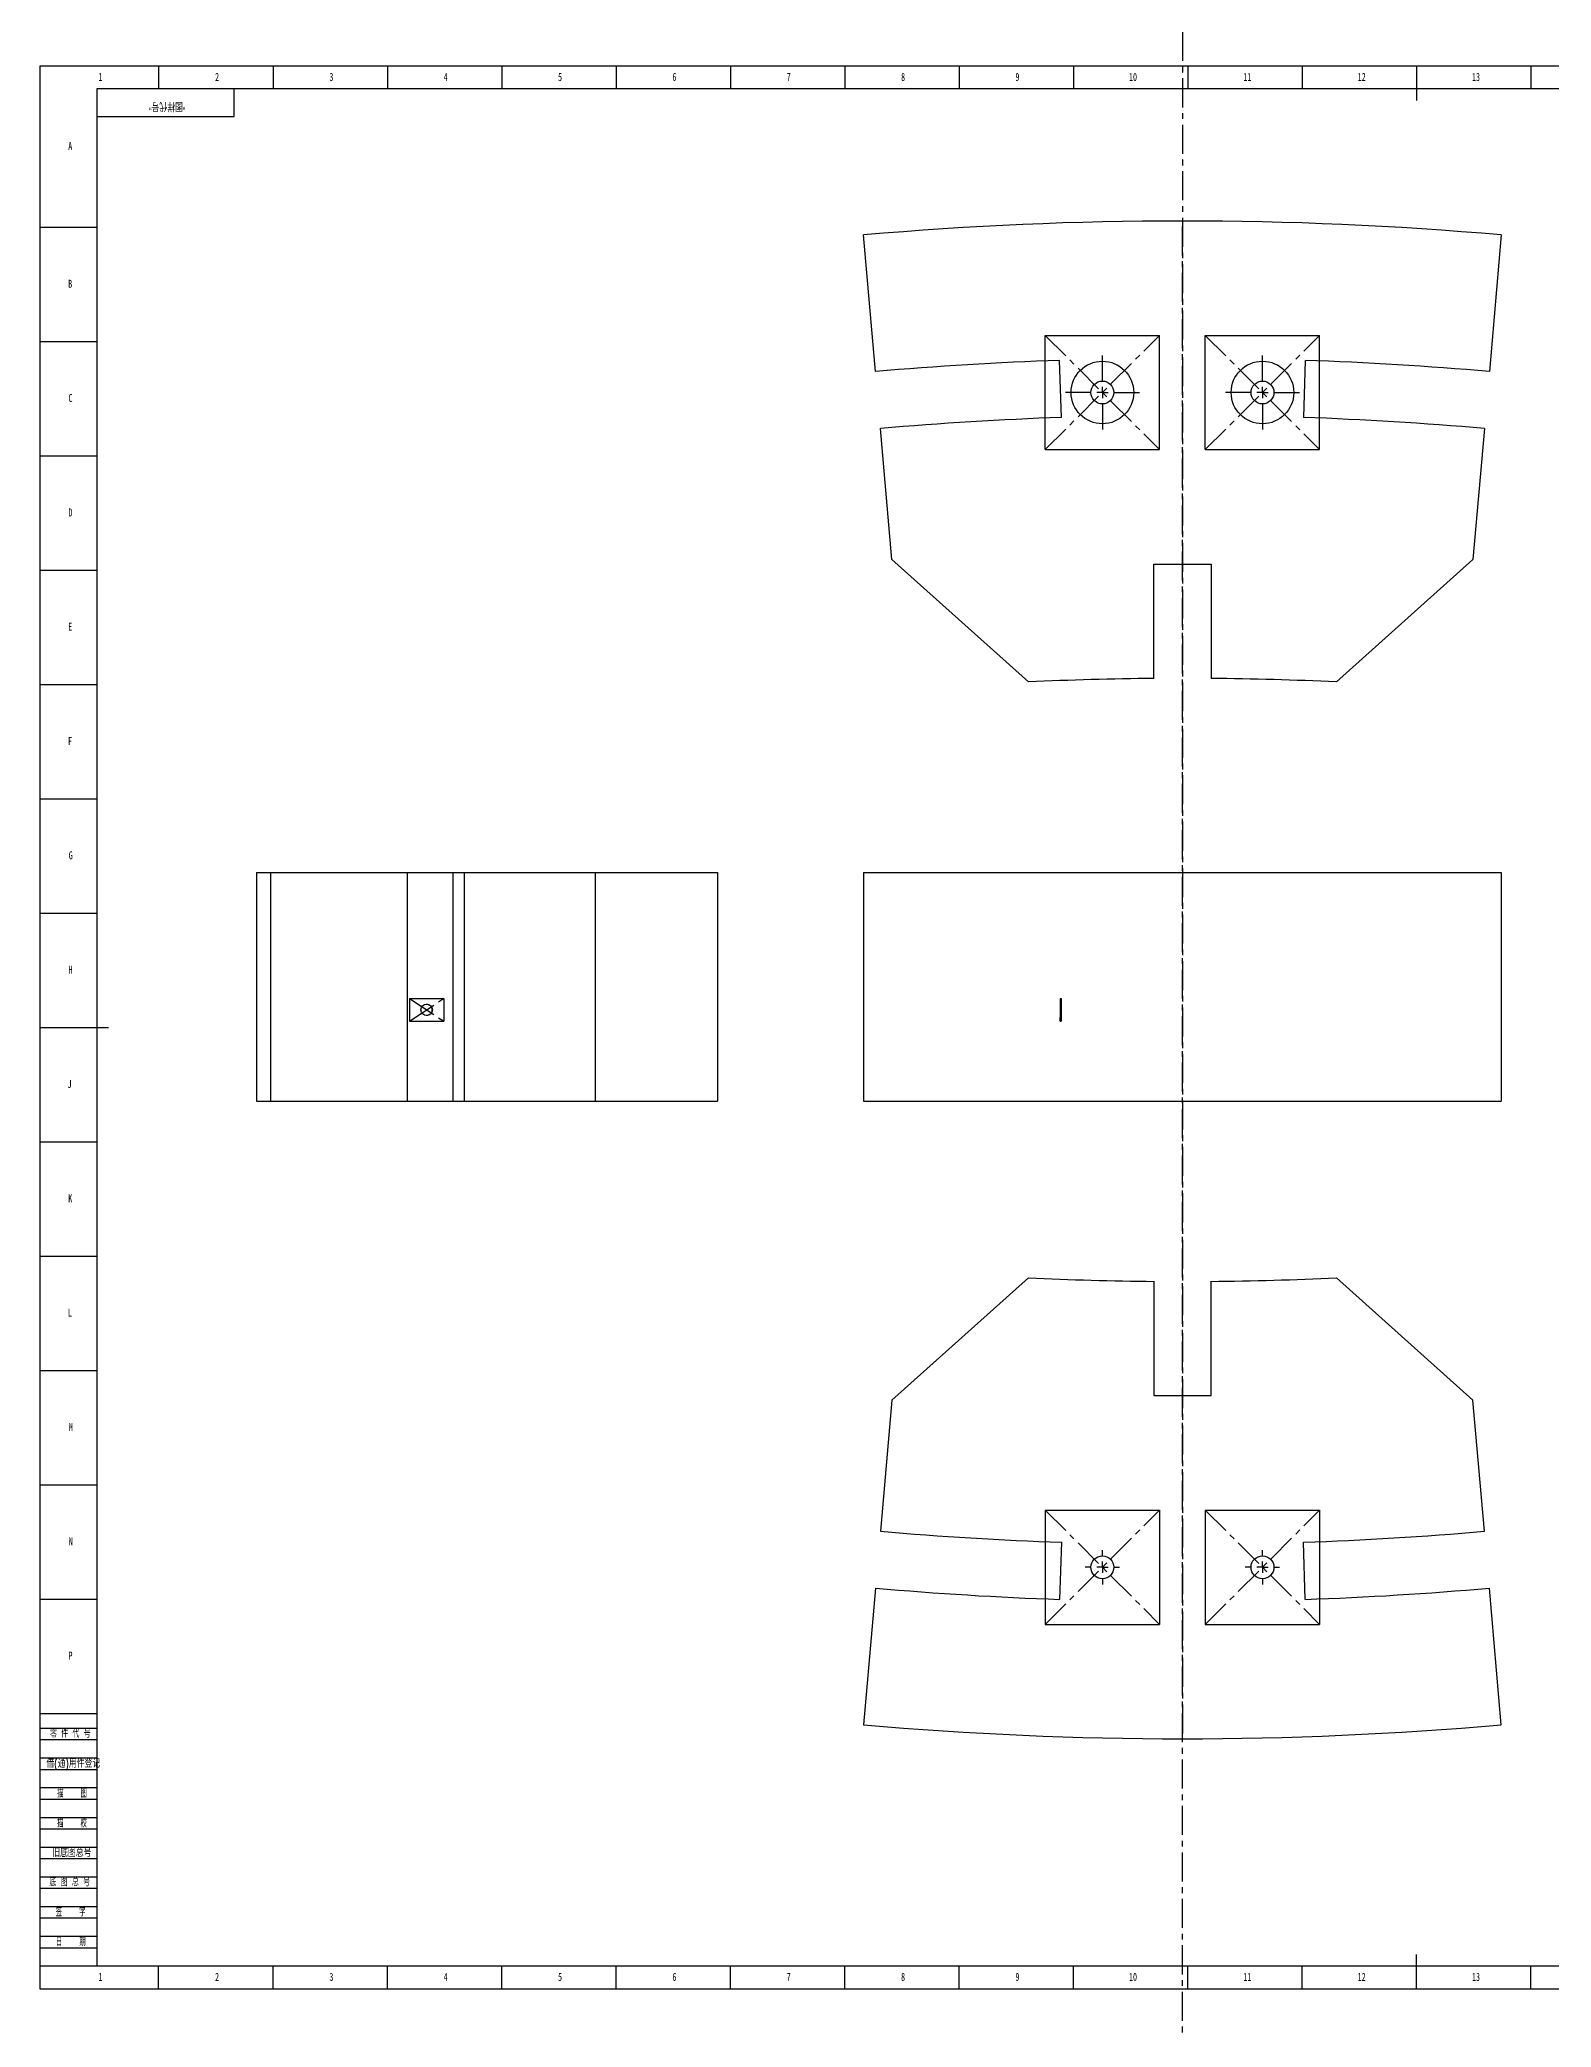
# Model space of a CAD drawing. Header units: millimetres. Extents: x 0 to 2659, y -827 to 1709.
# Drawn here: x 0 to 661, y -17 to 853 of the extents above; entities that cross this region are included whole.
import ezdxf

# ---------------------------------------------------------------- set-up
doc = ezdxf.new("R2010")
doc.units = ezdxf.units.MM
doc.header["$PDSIZE"] = -1
doc.linetypes.add('CENTERX2', pattern=[20.32, 12.7, -2.54, 2.54, -2.54])
for name, color, linetype in [('10', 7, 'Continuous'), ('5', 7, 'Continuous'), ('9', 7, 'Continuous'), ('SLD-0', 7, 'Continuous')]:
    doc.layers.add(name, color=color, linetype=linetype)
doc.styles.add('SLDTEXTSTYLE0', font='TXT', dxfattribs={"width": 0.7, "bigfont": 'bigfont'})
doc.styles.add('SLDTEXTSTYLE2', font='TXT', dxfattribs={"width": 0.614286, "bigfont": 'bigfont'})
doc.styles.add('SLDTEXTSTYLE4', font='TXT', dxfattribs={"width": 0.566667, "bigfont": 'bigfont'})
doc.styles.add('SLDTEXTSTYLE5', font='TXT', dxfattribs={"width": 0.7})

# ---------------------------------------------------------------- blocks, each defined once
blk = doc.blocks.new('SW_CENTERMARKSYMBOL_0')
at = {"layer": '10', "color": 0}
for p, q in [((-5, 0), (-7.5, 0)), ((0, 0), (-2.5, 0)), ((0, 5), (0, 7.5)), ((0, 0), (0, 2.5)), ((0, 0), (0, -2.5)), ((0, 0), (2.5, 0)), ((5, 0), (7.5, 0)), ((0, -5), (0, -7.5))]:
    blk.add_line(p, q, dxfattribs=at)
blk = doc.blocks.new('SW_CENTERMARKSYMBOL_1')
at = {"layer": '10', "color": 0}
for p, q in [((-5, 0), (-7.5, 0)), ((0, 0), (-2.5, 0)), ((0, 5), (0, 7.5)), ((0, 0), (0, 2.5)), ((0, 0), (0, -2.5)), ((0, 0), (2.5, 0)), ((5, 0), (7.5, 0)), ((0, -5), (0, -7.5))]:
    blk.add_line(p, q, dxfattribs=at)
blk = doc.blocks.new('SW_CENTERMARKSYMBOL_2')
at = {"layer": '10', "color": 0}
for p, q in [((0, 5), (0, 16.18)), ((-5, 0), (-16.18, 0)), ((0, 0), (-2.5, 0)), ((0, 0), (0, 2.5)), ((0, 0), (0, -2.5)), ((0, 0), (2.5, 0)), ((5, 0), (16.18, 0)), ((0, -5), (0, -16.18))]:
    blk.add_line(p, q, dxfattribs=at)
blk = doc.blocks.new('SW_CENTERMARKSYMBOL_3')
at = {"layer": '10', "color": 0}
for p, q in [((0, 5), (0, 16.18)), ((-5, 0), (-16.18, 0)), ((0, 0), (-2.5, 0)), ((0, 0), (0, 2.5)), ((0, 0), (0, -2.5)), ((0, 0), (2.5, 0)), ((5, 0), (16.18, 0)), ((0, -5), (0, -16.18))]:
    blk.add_line(p, q, dxfattribs=at)

msp = doc.modelspace()

# ---------------------------------------------------------------- linework, layer by layer
at = {"color": 7, "linetype": 'CENTERX2'}
for p, q in [((499.71, 1709.4), (499.71, 109.4)), ((499.71, -826.78), (499.71, 773.22)), ((439.71, 673.22), (489.71, 723.22)), ((439.71, 723.22), (489.71, 673.22)), ((509.71, 673.22), (559.71, 723.22)), ((509.71, 723.22), (559.71, 673.22)), ((161.72, 433.23), (176.71, 423.23)), ((161.72, 423.23), (176.71, 433.23)), ((446.17, 433.23), (446.7, 423.23)), ((446.17, 423.23), (446.7, 433.23)), ((439.71, 209.4), (489.71, 159.4)), ((439.71, 159.4), (489.71, 209.4)), ((509.71, 209.4), (559.71, 159.4)), ((509.71, 159.4), (559.71, 209.4))]:
    msp.add_line(p, q, dxfattribs=at)
at = {"color": 7, "linetype": 'Continuous', "lineweight": 25}
for p, q in [((365.49, 707.36), (360.26, 767.13)), ((639.16, 767.13), (633.93, 707.36)), ((446.83, 687.29), (445.96, 712.28)), ((553.45, 712.28), (552.58, 687.29)), ((372.68, 625.17), (367.67, 682.45)), ((631.75, 682.45), (626.74, 625.17)), ((432.4, 571.6), (372.68, 625.17)), ((487.21, 623.16), (512.21, 623.16)), ((487.21, 573.16), (487.21, 623.16)), ((512.21, 623.16), (512.21, 573.16)), ((626.74, 625.17), (567.02, 571.6)), ((94.78, 488.23), (94.78, 388.23)), ((94.78, 488.23), (100.87, 488.23)), ((100.87, 488.23), (100.87, 388.23)), ((100.87, 488.23), (160.64, 488.23)), ((160.64, 488.23), (160.64, 388.23)), ((160.64, 488.23), (180.71, 488.23)), ((180.71, 488.23), (180.71, 388.23)), ((180.71, 488.23), (185.55, 488.23)), ((185.55, 488.23), (185.55, 388.23)), ((185.55, 488.23), (242.83, 488.23)), ((242.83, 488.23), (242.83, 388.23)), ((242.83, 488.23), (296.4, 488.23)), ((296.4, 488.23), (296.4, 388.23)), ((360.26, 488.23), (360.26, 388.23)), ((360.26, 488.23), (639.16, 488.23)), ((639.16, 488.23), (639.16, 388.23)), ((94.78, 388.23), (100.87, 388.23)), ((100.87, 388.23), (160.64, 388.23)), ((160.64, 388.23), (180.71, 388.23)), ((180.71, 388.23), (185.55, 388.23)), ((185.55, 388.23), (242.83, 388.23)), ((242.83, 388.23), (296.4, 388.23)), ((360.26, 388.23), (639.16, 388.23)), ((432.4, 311.02), (372.68, 257.45)), ((487.21, 309.46), (487.21, 259.46)), ((512.21, 259.46), (512.21, 309.46)), ((626.74, 257.45), (567.02, 311.02)), ((372.68, 257.45), (367.67, 200.17)), ((487.21, 259.46), (512.21, 259.46)), ((631.75, 200.17), (626.74, 257.45)), ((446.83, 195.33), (445.96, 170.34)), ((553.45, 170.34), (552.58, 195.33)), ((365.49, 175.26), (360.26, 115.49)), ((639.16, 115.49), (633.93, 175.26))]:
    msp.add_line(p, q, dxfattribs=at)
at = {"color": 7, "linetype": 'Continuous'}
for p, q in [((439.71, 673.22), (439.71, 723.22)), ((439.71, 723.22), (489.71, 723.22)), ((489.71, 673.22), (489.71, 723.22)), ((509.71, 673.22), (509.71, 723.22)), ((509.71, 723.22), (559.71, 723.22)), ((559.71, 673.22), (559.71, 723.22)), ((439.71, 673.22), (489.71, 673.22)), ((509.71, 673.22), (559.71, 673.22)), ((161.72, 433.23), (176.71, 433.23)), ((161.72, 433.23), (161.72, 423.23)), ((176.71, 433.23), (176.71, 423.23)), ((446.17, 433.23), (446.7, 433.23)), ((446.17, 433.23), (446.17, 423.23)), ((446.7, 433.23), (446.7, 423.23)), ((161.72, 423.23), (176.71, 423.23)), ((446.17, 423.23), (446.7, 423.23)), ((439.71, 209.4), (489.71, 209.4)), ((439.71, 209.4), (439.71, 159.4)), ((489.71, 209.4), (489.71, 159.4)), ((509.71, 209.4), (559.71, 209.4)), ((509.71, 209.4), (509.71, 159.4)), ((559.71, 209.4), (559.71, 159.4)), ((439.71, 159.4), (489.71, 159.4)), ((509.71, 159.4), (559.71, 159.4))]:
    msp.add_line(p, q, dxfattribs=at)
at = {"color": 7, "linetype": 'Continuous', "lineweight": 25}
for centre, radius in [((464.71, 698.22), 13.68), ((534.71, 698.22), 13.68), ((464.71, 698.22), 5), ((534.71, 698.22), 5), ((169.21, 428.23), 2.5), ((464.71, 184.4), 5), ((534.71, 184.4), 5)]:
    msp.add_circle(centre, radius, dxfattribs=at)
for centre, radius, start, end in [((499.71, -826.78), 1600, 85, 95), ((499.71, -826.78), 1540, 92, 95), ((499.71, -826.78), 1540, 85, 88), ((499.71, -826.78), 1515, 92, 95), ((499.71, -826.78), 1515, 85, 88), ((499.71, -826.78), 1400, 90.51158, 92.75579), ((499.71, -826.78), 1400, 87.24421, 89.48842), ((499.71, 1709.4), 1400, 267.24421, 269.48842), ((499.71, 1709.4), 1400, 270.51158, 272.75579), ((499.71, 1709.4), 1515, 265, 268), ((499.71, 1709.4), 1515, 272, 275), ((499.71, 1709.4), 1540, 265, 268), ((499.71, 1709.4), 1540, 272, 275), ((499.71, 1709.4), 1600, 265, 275)]:
    msp.add_arc(centre, radius, start, end, dxfattribs=at)
for points, knots in [([(169.05, 430.72), (169.32, 430.7), (169.86, 430.65), (170.6, 430.25), (171.17, 429.63), (171.5, 428.92), (171.54, 428.43), (171.55, 428.23)], [0, 0, 0, 0, 0.203187, 0.414992, 0.627365, 0.841753, 1, 1, 1, 1]), ([(171.55, 428.23), (171.52, 427.95), (171.47, 427.39), (171.04, 426.64), (170.41, 426.08), (169.71, 425.76), (169.24, 425.76), (169.05, 425.76)], [0, 0, 0, 0, 0.214196, 0.428364, 0.643138, 0.857223, 1, 1, 1, 1])]:
    msp.add_open_spline(points, degree=3, knots=knots, dxfattribs=at)
at = {"color": 7, "linetype": 'Continuous'}
for p in [(464.71, 698.22), (534.71, 698.22), (169.21, 428.23), (446.43, 428.23), (464.71, 184.4), (534.71, 184.4)]:
    msp.add_point(p, dxfattribs=at)
at = {"layer": '5', "color": 7}
for p, q in [((1189, 841), (0, 841)), ((0, 841), (0, 0)), ((0, 114), (25, 114)), ((0, 109), (25, 109)), ((0, 101), (25, 101)), ((0, 96), (25, 96)), ((0, 88), (25, 88)), ((0, 83), (25, 83)), ((0, 75), (25, 75)), ((0, 70), (25, 70)), ((0, 62), (25, 62)), ((0, 57), (25, 57)), ((0, 49), (25, 49)), ((0, 44), (25, 44)), ((0, 36), (25, 36)), ((0, 31), (25, 31)), ((0, 23), (25, 23)), ((0, 18), (25, 18)), ((0, 0), (1189, 0))]:
    msp.add_line(p, q, dxfattribs=at)
at = {"layer": '5'}
for p, q in [((52, 841), (52, 831.05)), ((102, 841), (102, 831.05)), ((152, 841), (152, 831.05)), ((202, 841), (202, 831.05)), ((252, 841), (252, 831.05)), ((302, 841), (302, 831.05)), ((352, 841), (352, 831.05)), ((402, 841), (402, 831.05)), ((452, 841), (452, 831.05)), ((502, 841), (502, 831.05)), ((552, 841), (552, 831.05)), ((652, 841), (652, 831.05)), ((0, 770.5), (25, 770.5)), ((0, 720.5), (25, 720.5)), ((0, 670.5), (25, 670.5)), ((0, 620.5), (25, 620.5)), ((0, 570.5), (25, 570.5)), ((0, 520.5), (25, 520.5)), ((0, 470.5), (25, 470.5)), ((0, 370.5), (25, 370.5)), ((0, 320.5), (25, 320.5)), ((0, 270.5), (25, 270.5)), ((0, 220.5), (25, 220.5)), ((0, 170.5), (25, 170.5)), ((0, 120.5), (25, 120.5)), ((52, 0), (52, 10)), ((102, 0), (102, 10)), ((152, 0), (152, 10)), ((202, 0), (202, 10)), ((252, 0), (252, 10)), ((302, 0), (302, 10)), ((352, 0), (352, 10)), ((402, 0), (402, 10)), ((452, 0), (452, 10)), ((502, 0), (502, 10)), ((552, 0), (552, 10)), ((652, 0), (652, 10))]:
    msp.add_line(p, q, dxfattribs=at)
at = {"layer": '5', "lineweight": 25}
for p, q in [((602, 841), (602, 826)), ((0, 420.5), (30, 420.5)), ((602, 0), (602, 15))]:
    msp.add_line(p, q, dxfattribs=at)
at = {"layer": '5', "color": 7, "lineweight": 25}
for p, q in [((1179, 831.05), (25, 831.05)), ((25, 831.05), (25, 10)), ((85, 819), (85, 831)), ((25, 819), (85, 819)), ((0, 10), (1179, 10))]:
    msp.add_line(p, q, dxfattribs=at)

# ---------------------------------------------------------------- block references
at = {"layer": '10'}
for name, p in [('SW_CENTERMARKSYMBOL_2', (464.71, 698.22)), ('SW_CENTERMARKSYMBOL_3', (534.71, 698.22)), ('SW_CENTERMARKSYMBOL_0', (464.71, 184.4)), ('SW_CENTERMARKSYMBOL_1', (534.71, 184.4))]:
    msp.add_blockref(name, p, dxfattribs=at)

# ---------------------------------------------------------------- texts
at = {"layer": '10', "char_height": 3.5, "attachment_point": 2, "style": 'SLDTEXTSTYLE5'}
for s, insert in [('1', (26.54, 838)), ('2', (77.54, 838)), ('3', (127.54, 838)), ('4', (177.54, 838)), ('5', (227.54, 838)), ('6', (277.55, 838)), ('7', (327.55, 838)), ('8', (377.55, 838)), ('9', (427.55, 838)), ('10', (478.09, 838)), ('11', (528.09, 838)), ('12', (578.09, 838)), ('13', (628.09, 838)), ('A', (13.32, 807.75)), ('B', (13.32, 747.5)), ('C', (13.43, 697.56)), ('D', (13.43, 647.5)), ('E', (13.32, 597.56)), ('F', (13.22, 547.5)), ('G', (13.54, 497.56)), ('H', (13.43, 447.5)), ('J', (13.02, 397.56)), ('K', (13.32, 347.5)), ('L', (13.18, 297.56)), ('M', (13.6, 247.5)), ('N', (13.55, 197.56)), ('P', (13.44, 147.5)), ('1', (26.54, 7)), ('2', (77.54, 7)), ('3', (127.54, 7)), ('4', (177.54, 7)), ('5', (227.54, 7)), ('6', (277.55, 7)), ('7', (327.55, 7)), ('8', (377.55, 7)), ('9', (427.55, 7)), ('10', (478.09, 7)), ('11', (528.09, 7)), ('12', (578.09, 7)), ('13', (628.09, 7))]:
    msp.add_mtext(s, dxfattribs=dict(at, insert=insert))
at = {"layer": '9', "color": 7, "char_height": 3.5}
for s, insert, attachment_point, style in [('零 件 代 号', (4.48, 113.36), 1, 'SLDTEXTSTYLE2'), ('借(通)用件登记', (2.93, 100.28), 1, 'SLDTEXTSTYLE0'), ('描    图', (14.13, 87.18), 2, 'SLDTEXTSTYLE4'), ('描    校', (14.1, 74.14), 2, 'SLDTEXTSTYLE4'), ('旧底图总号', (5.46, 61.2), 1, 'SLDTEXTSTYLE0'), ('底 图 总 号', (4.21, 48.43), 1, 'SLDTEXTSTYLE2'), ('签    字', (13.49, 35.19), 2, 'SLDTEXTSTYLE4'), ('日    期', (13.56, 22.23), 2, 'SLDTEXTSTYLE4')]:
    msp.add_mtext(s, dxfattribs=dict(at, insert=insert, attachment_point=attachment_point, style=style))
at = {"layer": 'SLD-0', "insert": (55.76, 821.74), "char_height": 3.5, "attachment_point": 2, "rotation": 180, "style": 'SLDTEXTSTYLE0'}
msp.add_mtext('“图样代号”', dxfattribs=at)

doc.saveas('drawing.dxf')
